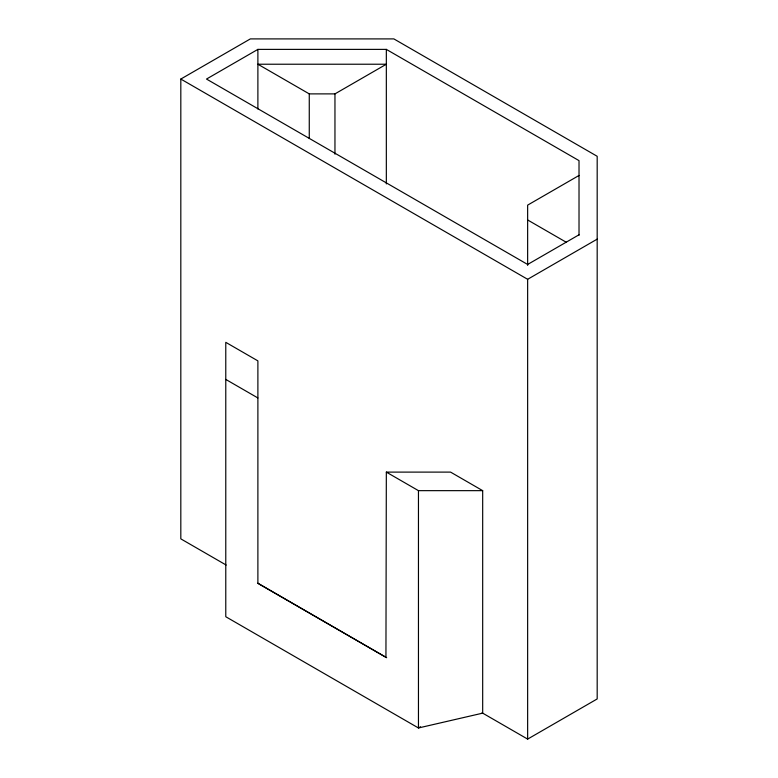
<?xml version="1.0" encoding="UTF-8"?>
<svg xmlns="http://www.w3.org/2000/svg" width="778" height="778" viewBox="0 0 778 778"><rect width="100%" height="100%" fill="white"/><g stroke="black" fill="none" stroke-linecap="round" stroke-linejoin="round"><path stroke-width="1.17" d="M386.685 657.721L257.888 583.364L257.888 360.875L225.776 342.33L225.776 616.73L418.457 727.975L482.681 713.144L482.681 490.655L450.569 472.11L386.335 472.11L385.937 657.293L257.888 583.189M226.184 565.061L180.817 538.862L180.817 79.055L250.36 38.9L393.863 38.9L597.183 156.29L597.183 698.945L527.64 739.1L482.059 712.784M579.017 235.267L579.017 160.628L386.335 49.384L257.888 49.384L206.501 79.055L527.64 264.462L579.017 234.791M334.958 93.885L386.335 64.224L257.888 64.224L309.265 93.885L334.958 93.885L334.958 154.18M579.017 175.468L527.64 205.129L527.64 265.424M180.817 79.055L527.64 279.292L597.183 239.138M420.548 726.769L418.457 727.975L418.457 490.655L386.335 472.11M418.457 490.655L482.681 490.655M527.64 219.96L566.433 242.357M225.776 379.411L257.888 397.957M527.64 279.292L527.64 739.1M386.335 49.384L386.335 183.929M309.265 93.885L309.265 138.503M257.888 49.384L257.888 108.959"/></g></svg>
